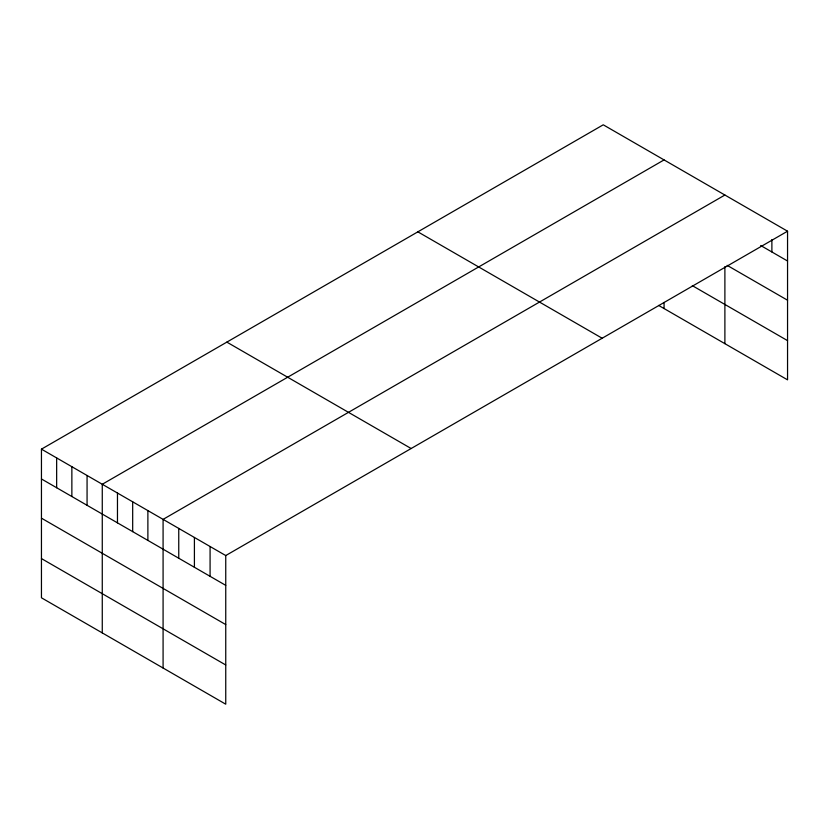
<?xml version="1.0" encoding="UTF-8"?>
<svg xmlns="http://www.w3.org/2000/svg" width="829" height="829" viewBox="0 0 829 829"><rect width="100%" height="100%" fill="white"/><g stroke="black" fill="none" stroke-linecap="round" stroke-linejoin="round"><path stroke-width="1.24" d="M787.55 231.208L225.747 555.554L225.747 704.194L41.45 597.792L41.45 449.152L603.253 124.806L787.55 231.208L787.55 379.848L658.64 305.414M664.07 159.914L102.268 484.271L102.268 632.91M724.888 195.033L163.085 519.379L163.085 668.019M760.69 245.508L787.55 261.011M727.126 265.342L787.55 300.222M692.308 285.642L787.55 340.626M417.857 231.84L602.155 338.242M226.845 342.118L411.143 448.52M41.45 449.152L225.747 555.554M41.45 478.965L225.747 585.367M41.45 518.177L225.747 624.579M41.45 558.58L225.747 664.982M771.882 239.55L771.882 251.964M724.888 266.575L724.888 343.662M664.07 302.43L664.07 308.554M210.079 546.518L210.079 576.321M194.411 537.472L194.411 567.274M178.753 528.425L178.753 558.228M147.883 510.602L147.883 540.404M132.681 501.825L132.681 531.627M117.469 493.048L117.469 522.85M87.066 475.494L87.066 505.296M71.864 466.717L71.864 496.519M56.652 457.94L56.652 487.742"/></g></svg>
